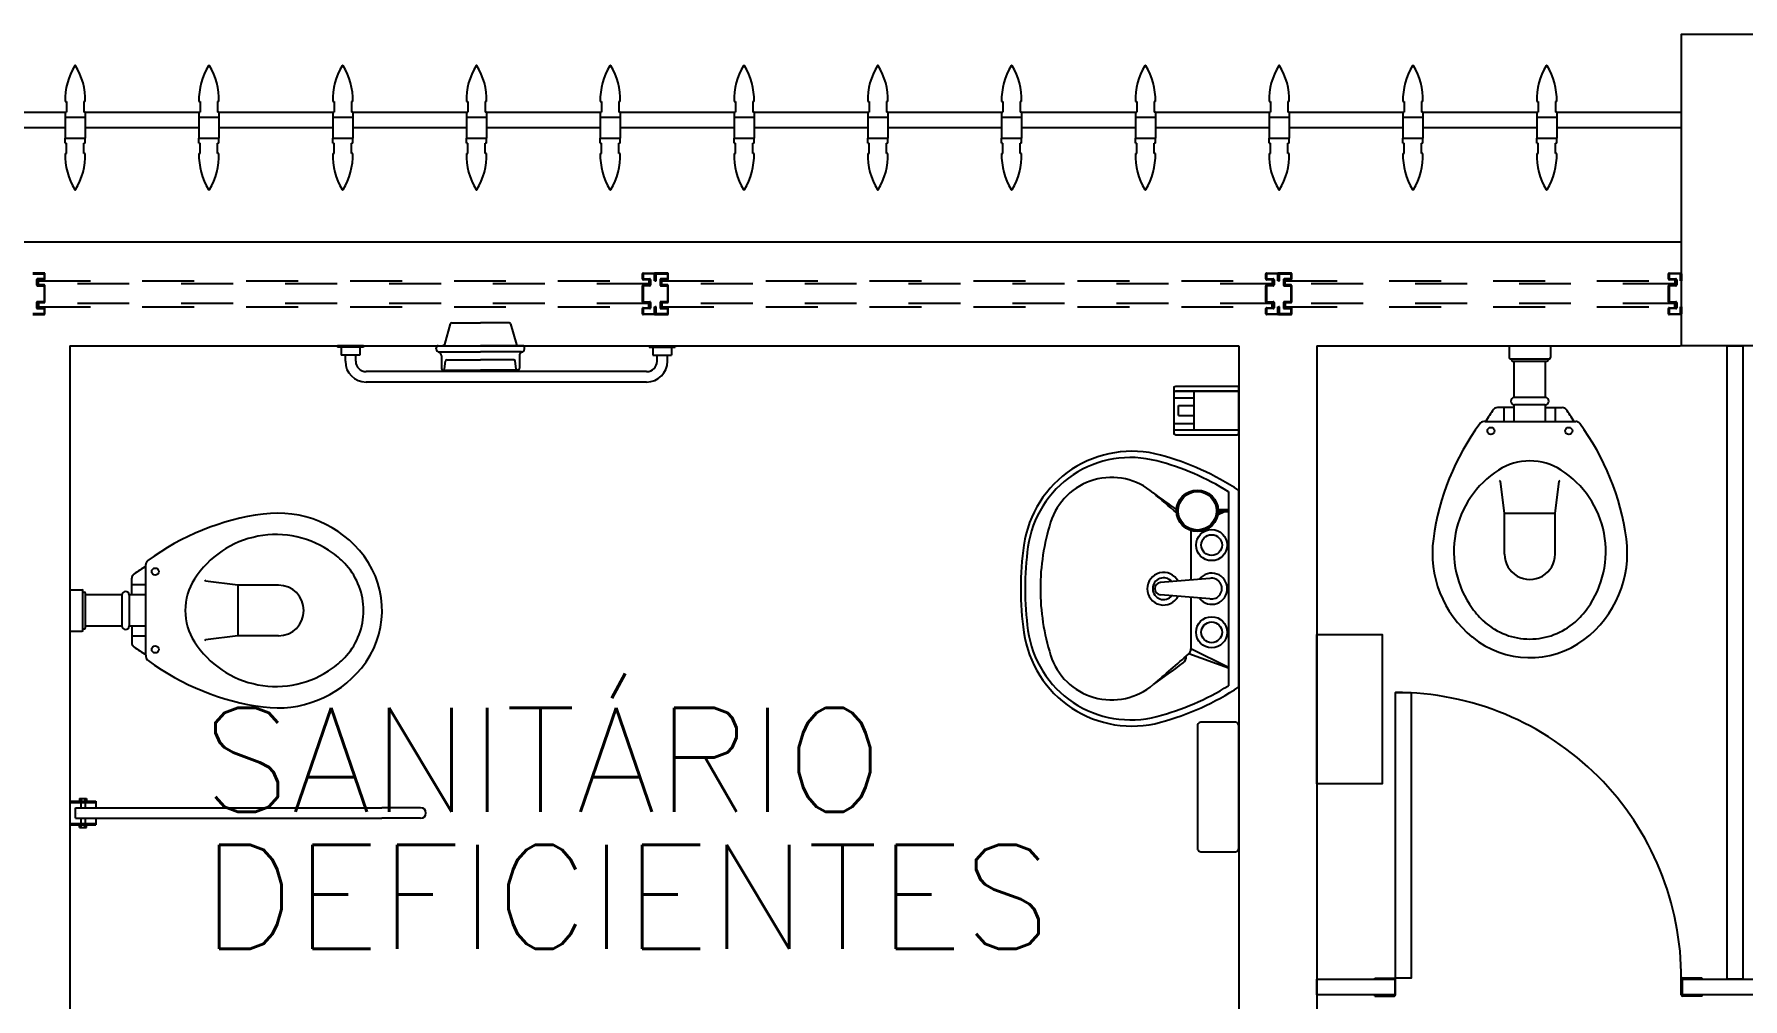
# Model space of a CAD drawing. Header units: millimetres. Extents: x 2128 to 2646, y 1972 to 2207.
# Drawn here: x 2374.643 to 2377.931, y 2024.107 to 2025.965 of the extents above; entities that cross this region are included whole.
import ezdxf

# ---------------------------------------------------------------- set-up
doc = ezdxf.new("R2010")
doc.units = ezdxf.units.MM
doc.linetypes.add('HIDDEN', pattern=[0.375, 0.25, -0.125])
for name, color, linetype in [('AR-ALV', 2, 'Continuous'), ('AR-DIVISÓRIAS', 230, 'Continuous'), ('AR-ESQ', 1, 'Continuous'), ('AR-ESTC', 3, 'Continuous'), ('AR-LOUCAS', 2, 'Continuous'), ('AR-LOUÇAS', 1, 'Continuous'), ('BR-PAINEL', 1, 'Continuous'), ('BR-SUPORTE', 1, 'Continuous'), ('DT-ESQ-VIDRO-PROJ', 32, 'HIDDEN'), ('DT-TXTMOD', 1, 'Continuous'), ('DV- VISTA', 2, 'Continuous'), ('DV-TEXTO', 2, 'Continuous'), ('mov', 1, 'Continuous'), ('pm1', 2, 'Continuous'), ('pm2', 2, 'Continuous'), ('TEXTO', 2, 'Continuous'), ('WC1', 1, 'Continuous'), ('WC2', 1, 'Continuous'), ('WC3', 1, 'Continuous')]:
    doc.layers.add(name, color=color, linetype=linetype)
doc.styles.add('S10', font='simplex.shx', dxfattribs={"height": 0.1})
doc.styles.add('S12', font='simplex.shx', dxfattribs={"width": 1.1, "height": 0.12})
doc.styles.add('UNB-100', font='simplex.shx', dxfattribs={"height": 0.2})

# ---------------------------------------------------------------- blocks, each defined once
blk = doc.blocks.new('LVTR-01P')
at = {"layer": 'WC1'}
for centre, radius, start, end in [((0.2424, -0.2861), 0.5176, 146.4501, 164.8885), ((-0.2424, -0.2861), 0.5176, 15.1115, 33.5499), ((-0.0544, -0.2059), 0.2102, 164.8885, 261.8746), ((0.0544, -0.2059), 0.2102, 278.1254, 15.1115), ((0, 0.175), 0.595, 261.8746, 270), ((0, 0.175), 0.595, 270, 278.1254)]:
    blk.add_arc(centre, radius, start, end, dxfattribs=at)
at = {"layer": 'WC2'}
for p, q in [((0.189, 0), (-0.189, 0)), ((-0.1869, -0.02), (0.1869, -0.02)), ((-0.0199, -0.0561), (-0.0119, -0.1511)), ((0.0195, -0.0561), (0.0115, -0.1511)), ((-0.112, -0.0924), (-0.0168, -0.0924)), ((0.0165, -0.0924), (0.1161, -0.0924))]:
    blk.add_line(p, q, dxfattribs=at)
for centre, radius in [((-0.084, -0.0525), 0.02), ((0.084, -0.0525), 0.02), ((-0.15, -0.08), 0.04)]:
    blk.add_circle(centre, radius, dxfattribs=at)
for centre, radius, start, end in [((-0.0002, -0.0527), 0.02, 350.3752, 189.6248), ((0.1161, -0.105), 0.0126, 41.3277, 90), ((-4.9199, -4.5336), 6.7189, 40.55971, 41.32768), ((4.9199, -4.5336), 6.7189, 138.93408, 139.44029), ((-0.0002, -0.1501), 0.0118, 184.8124, 355.1876), ((-0.0909, -0.2449), 0.1233, 139.4403, 252.413), ((0.0909, -0.2449), 0.1233, 287.587, 40.5597), ((0, 0.042), 0.4242, 252.413, 270), ((0, 0.042), 0.4242, 270, 287.587)]:
    blk.add_arc(centre, radius, start, end, dxfattribs=at)
at = {"layer": 'WC3'}
for p, q in [((-0.152, -0.02), (-0.152, -0.0401)), ((-0.148, -0.02), (-0.148, -0.0401)), ((-0.148, -0.0276), (-0.1415, -0.0409)), ((0.1518, -0.02), (0.1161, -0.0924)), ((0.1528, -0.02), (0.1256, -0.0967)), ((-0.148, -0.0335), (-0.1456, -0.0402))]:
    blk.add_line(p, q, dxfattribs=at)
for centre, radius in [((-0.084, -0.0525), 0.03), ((0.084, -0.0525), 0.03), ((-0.15, -0.08), 0.037)]:
    blk.add_circle(centre, radius, dxfattribs=at)
for centre, radius, start, end in [((0.2424, -0.2861), 0.505, 148.2072, 165.2817), ((0, -0.0525), 0.03, 308.8043, 231.1957), ((-0.2424, -0.2861), 0.505, 14.7183, 31.7928), ((5.2813, -4.0721), 6.7189, 143.96959, 144.44029), ((0, -0.1449), 0.0315, 117.9488, 62.7672), ((0, -0.1449), 0.021, 130.9255, 50.2909), ((0.1319, -0.1152), 0.0137, 36.1653, 98.2711), ((-5.2813, -4.0721), 6.7189, 35.55971, 36.16525), ((-0.0531, -0.2084), 0.1995, 165.2817, 262.1149), ((0.0531, -0.2084), 0.1995, 277.8851, 14.7183), ((0, 0.175), 0.5866, 262.1149, 270), ((0, 0.175), 0.5866, 270, 277.8851)]:
    blk.add_arc(centre, radius, start, end, dxfattribs=at)
blk = doc.blocks.new('BACI-01P')
at = {"layer": 'WC1'}
for p, q in [((0.146, 0.0857), (0.146, 0.0887)), ((0.1191, 0.03), (0.1191, 0.0624)), ((0.1191, 0.03), (0.1139, 0.03)), ((0.1139, 0.0298), (0.1139, -0.0298)), ((0.1191, -0.03), (0.1139, -0.03)), ((0.1191, -0.03), (0.1191, -0.0624)), ((0.146, -0.0857), (0.146, -0.0887))]:
    blk.add_line(p, q, dxfattribs=at)
for centre, radius, start, end in [((0.4364, -0.2936), 0.4837, 97.6805, 126.3454), ((0.3996, -0.0205), 0.2081, 36.8881, 97.6805), ((0.4268, 0), 0.174, 320.4767, 36.8881), ((0.1282, 0.0624), 0.00909, 126.1604, 180), ((0.4044, -0.3155), 0.4771, 122.7818, 126.1604), ((0.1551, 0.0887), 0.00909, 126.3358, 180), ((0.1282, -0.0624), 0.00909, 180, 233.8396), ((0.4044, 0.3155), 0.4771, 233.8396, 237.2182), ((0.1551, -0.0887), 0.00909, 180, 238.9825), ((0.4364, 0.2936), 0.4837, 233.7577, 262.3195), ((0.3996, 0.0205), 0.2081, 262.3195, 320.8979)]:
    blk.add_arc(centre, radius, start, end, dxfattribs=at)
at = {"layer": 'WC2'}
for p, q in [((0.146, -0.0857), (0.146, 0.0857)), ((0, 0.04), (0.023, 0.04)), ((0.025, 0.035), (0.025, 0.038)), ((0.025, -0.035), (0.025, 0.035)), ((0.025, 0.035), (0.028, 0.035)), ((0.03, -0.033), (0.03, 0.033)), ((0.1, 0.03), (0.03, 0.03)), ((0.1, 0.0298), (0.1, -0.0298)), ((0.1, -0.03), (0.03, -0.03)), ((0, -0.04), (0.023, -0.04)), ((0.025, -0.038), (0.025, -0.035)), ((0.025, -0.035), (0.028, -0.035))]:
    blk.add_line(p, q, dxfattribs=at)
for centre, radius, start, end in [((0.3966, -0.0404), 0.1866, 54.2515, 147.3201), ((0.4126, -0.0182), 0.1592, 41.3299, 54.2515), ((0.4333, 0), 0.1317, 0, 41.3299), ((0.023, 0.038), 0.002, 0, 90), ((0.028, 0.033), 0.002, 0, 90), ((0.107, 0.0298), 0.00697, 0, 180), ((0.3335, 0), 0.1117, 147.3201, 180), ((0.3335, 0), 0.1117, 180, 212.6799), ((0.4333, 0), 0.1317, 318.6701, 0), ((0.107, -0.0298), 0.00697, 180, 0), ((0.023, -0.038), 0.002, 270, 0), ((0.028, -0.033), 0.002, 270, 0), ((0.3966, 0.0404), 0.1866, 212.6799, 305.7485), ((0.4126, 0.0182), 0.1592, 305.7485, 318.6701)]:
    blk.add_arc(centre, radius, start, end, dxfattribs=at)
at = {"layer": 'WC3'}
for p, q in [((0.146, 0.0497), (0.1191, 0.0497)), ((0.261, 0.0562), (0.2593, 0.0585)), ((0.3229, 0.0486), (0.261, 0.0562)), ((0.3229, 0.0486), (0.3229, -0.0486)), ((0.4015, 0.0486), (0.3229, 0.0486)), ((0.146, 0.03), (0.1191, 0.03)), ((0.146, -0.03), (0.1191, -0.03)), ((0.146, -0.0497), (0.1191, -0.0497)), ((0.261, -0.0562), (0.2593, -0.0585)), ((0.3229, -0.0486), (0.261, -0.0562)), ((0.4015, -0.0486), (0.3229, -0.0486))]:
    blk.add_line(p, q, dxfattribs=at)
for centre in [(0.1641, 0.075), (0.1641, -0.075)]:
    blk.add_circle(centre, 0.00682, dxfattribs=at)
blk.add_arc((0.4015, 0), 0.0486, 270, 90, dxfattribs=at)
blk = doc.blocks.new('pb55-gr-01p')
at = {"layer": 'mov'}
blk.add_arc((0.0015, 0.0172), 0.55, 359.7335, 90, dxfattribs=at)
at = {"layer": 'pm1'}
blk.add_lwpolyline([(0.0315, 0.5673), (0.0315, 0.0172), (0.0015, 0.0172), (0.0015, 0.5673)], close=True, dxfattribs=at)
at = {"layer": 'pm2'}
for p, q in [((-0.0385, 0.0172), (-0.0008, 0.0172)), ((-0.0385, 0.0158), (-0.0385, 0.0172)), ((-0.0008, 0.0158), (-0.0385, 0.0158)), ((0, 0.015), (0, -0.015)), ((0.0015, -0.0152), (0.0015, 0.015)), ((0.5515, -0.0152), (0.5515, 0.015)), ((0.553, 0.015), (0.553, -0.015)), ((0.5915, 0.0172), (0.5537, 0.0172)), ((0.5537, 0.0158), (0.5915, 0.0158)), ((0.5915, 0.0158), (0.5915, 0.0172)), ((-0.001, -0.016), (-0.0385, -0.016)), ((-0.0385, -0.0175), (-0.0385, -0.016)), ((-0.0385, -0.0175), (-0.0008, -0.0175)), ((0.5915, -0.0175), (0.5537, -0.0175)), ((0.554, -0.016), (0.5915, -0.016)), ((0.5915, -0.0175), (0.5915, -0.016))]:
    blk.add_line(p, q, dxfattribs=at)
for centre, radius, start, end in [((-0.0008, 0.015), 0.00225, 0, 90), ((-0.0008, 0.015), 0.00075, 0, 90), ((0.5537, 0.015), 0.00225, 90, 180), ((0.5537, 0.015), 0.00075, 90, 180), ((-0.001, -0.015), 0.001, 270, 0), ((-0.0008, -0.0152), 0.00225, 270, 0), ((0.5537, -0.0152), 0.00225, 180, 270), ((0.554, -0.015), 0.001, 180, 270)]:
    blk.add_arc(centre, radius, start, end, dxfattribs=at)
blk = doc.blocks.new('DV3')
at = {"layer": 'DV- VISTA'}
blk.add_lwpolyline([(0.03, 0), (0.03, -0.15), (0, -0.15), (0, 0)], close=True, dxfattribs=at)
at = {"layer": 'DV-TEXTO', "style": 'S12'}
for tag, p, flags in [('ACABAMENTO', (0.3798, -0.2006), 3), ('CANTONEIRA', (0.5798, -0.2006), 3), ('DIVISÓRIA', (-0.0202, -0.2006), 2), ('TAMANHO', (0.1798, -0.2006), 3)]:
    blk.add_attdef(tag, p, '', height=0.12, rotation=90, dxfattribs=dict(at, flags=flags))
blk = doc.blocks.new('DV9')
at = {"layer": 'DV- VISTA'}
blk.add_lwpolyline([(0.27, -0.03), (0, -0.03), (0, 0), (0.27, 0)], close=True, dxfattribs=at)
at = {"layer": 'DV-TEXTO', "style": 'S12'}
for tag, p, flags in [('DIVISÓRIA', (0.0161, 0.0342), 2), ('TAMANHO', (0.0161, -0.1658), 3), ('ACABAMENTO', (0.0161, -0.3658), 3), ('CANTONEIRA', (0.0161, -0.5658), 3)]:
    blk.add_attdef(tag, p, '', height=0.12, dxfattribs=dict(at, flags=flags))
blk = doc.blocks.new('EF59-P')
at = {"layer": 'DT-ESQ-VIDRO-PROJ', "ltscale": 0.1}
for points in [[(0.025, -0.1285), (0.025, -0.1385, -0.414214), (0.0235, -0.14), (0.0015, -0.14, -0.414214), (0, -0.1385), (0, -0.125), (0.0015, -0.125), (0.0015, -0.138, 0.414214), (0.002, -0.1385), (0.023, -0.1385, 0.414214), (0.0235, -0.138), (0.0235, -0.1285), (0.0105, -0.1285, -0.414214), (0.009, -0.127), (0.009, -0.117, -0.414214), (0.0105, -0.1155), (0.0235, -0.1155), (0.0235, -0.0845), (0.0105, -0.0845, -0.414214), (0.009, -0.083), (0.009, -0.073, -0.414214), (0.0105, -0.0715), (0.0235, -0.0715), (0.0235, -0.062, 0.414214), (0.023, -0.0615), (0.002, -0.0615, 0.414214), (0.0015, -0.062), (0.0015, -0.075), (0, -0.075), (0, -0.0615, -0.414214), (0.0015, -0.06), (0.0235, -0.06, -0.414214), (0.025, -0.0615), (0.025, -0.0715, -0.414214), (0.0235, -0.073), (0.0105, -0.073), (0.0105, -0.083), (0.0235, -0.083), (0.0235, -0.083, -0.414214), (0.025, -0.0845), (0.025, -0.1155, -0.414214), (0.0235, -0.117), (0.0235, -0.117), (0.0105, -0.117), (0.0105, -0.127), (0.0235, -0.127, -0.414214)], [(0.75, -0.1285), (0.75, -0.1385, 0.414214), (0.7515, -0.14), (0.7735, -0.14, 0.414214), (0.775, -0.1385), (0.775, -0.125), (0.7735, -0.125), (0.7735, -0.138, -0.414214), (0.773, -0.1385), (0.752, -0.1385, -0.414214), (0.7515, -0.138), (0.7515, -0.1285), (0.7645, -0.1285, 0.414214), (0.766, -0.127), (0.766, -0.117, 0.414214), (0.7645, -0.1155), (0.7515, -0.1155), (0.7515, -0.0845), (0.7645, -0.0845, 0.414214), (0.766, -0.083), (0.766, -0.073, 0.414214), (0.7645, -0.0715), (0.7515, -0.0715), (0.7515, -0.062, -0.414214), (0.752, -0.0615), (0.773, -0.0615, -0.414214), (0.7735, -0.062), (0.7735, -0.075), (0.775, -0.075), (0.775, -0.0615, 0.414214), (0.7735, -0.06), (0.7515, -0.06, 0.414214), (0.75, -0.0615), (0.75, -0.0715, 0.414214), (0.7515, -0.073), (0.7645, -0.073), (0.7645, -0.083), (0.7515, -0.083), (0.7515, -0.083, 0.414214), (0.75, -0.0845), (0.75, -0.1155, 0.414214), (0.7515, -0.117), (0.7515, -0.117), (0.7645, -0.117), (0.7645, -0.127), (0.7515, -0.127, 0.414214)], [(0.8, -0.1285), (0.8, -0.1385, -0.414214), (0.7985, -0.14), (0.7765, -0.14, -0.414214), (0.775, -0.1385), (0.775, -0.125), (0.7765, -0.125), (0.7765, -0.138, 0.414214), (0.777, -0.1385), (0.798, -0.1385, 0.414214), (0.7985, -0.138), (0.7985, -0.1285), (0.7855, -0.1285, -0.414214), (0.784, -0.127), (0.784, -0.117, -0.414214), (0.7855, -0.1155), (0.7985, -0.1155), (0.7985, -0.0845), (0.7855, -0.0845, -0.414214), (0.784, -0.083), (0.784, -0.073, -0.414214), (0.7855, -0.0715), (0.7985, -0.0715), (0.7985, -0.062, 0.414214), (0.798, -0.0615), (0.777, -0.0615, 0.414214), (0.7765, -0.062), (0.7765, -0.075), (0.775, -0.075), (0.775, -0.0615, -0.414214), (0.7765, -0.06), (0.7985, -0.06, -0.414214), (0.8, -0.0615), (0.8, -0.0715, -0.414214), (0.7985, -0.073), (0.7855, -0.073), (0.7855, -0.083), (0.7985, -0.083), (0.7985, -0.083, -0.414214), (0.8, -0.0845), (0.8, -0.1155, -0.414214), (0.7985, -0.117), (0.7985, -0.117), (0.7855, -0.117), (0.7855, -0.127), (0.7985, -0.127, -0.414214)], [(1.95, -0.1285), (1.95, -0.1385, 0.414214), (1.9515, -0.14), (1.9735, -0.14, 0.414214), (1.975, -0.1385), (1.975, -0.125), (1.9735, -0.125), (1.9735, -0.138, -0.414214), (1.973, -0.1385), (1.952, -0.1385, -0.414214), (1.9515, -0.138), (1.9515, -0.1285), (1.9645, -0.1285, 0.414214), (1.966, -0.127), (1.966, -0.117, 0.414214), (1.9645, -0.1155), (1.9515, -0.1155), (1.9515, -0.0845), (1.9645, -0.0845, 0.414214), (1.966, -0.083), (1.966, -0.073, 0.414214), (1.9645, -0.0715), (1.9515, -0.0715), (1.9515, -0.062, -0.414214), (1.952, -0.0615), (1.973, -0.0615, -0.414214), (1.9735, -0.062), (1.9735, -0.075), (1.975, -0.075), (1.975, -0.0615, 0.414214), (1.9735, -0.06), (1.9515, -0.06, 0.414214), (1.95, -0.0615), (1.95, -0.0715, 0.414214), (1.9515, -0.073), (1.9645, -0.073), (1.9645, -0.083), (1.9515, -0.083), (1.9515, -0.083, 0.414214), (1.95, -0.0845), (1.95, -0.1155, 0.414214), (1.9515, -0.117), (1.9515, -0.117), (1.9645, -0.117), (1.9645, -0.127), (1.9515, -0.127, 0.414214)], [(2, -0.1285), (2, -0.1385, -0.414214), (1.9985, -0.14), (1.9765, -0.14, -0.414214), (1.975, -0.1385), (1.975, -0.125), (1.9765, -0.125), (1.9765, -0.138, 0.414214), (1.977, -0.1385), (1.998, -0.1385, 0.414214), (1.9985, -0.138), (1.9985, -0.1285), (1.9855, -0.1285, -0.414214), (1.984, -0.127), (1.984, -0.117, -0.414214), (1.9855, -0.1155), (1.9985, -0.1155), (1.9985, -0.0845), (1.9855, -0.0845, -0.414214), (1.984, -0.083), (1.984, -0.073, -0.414214), (1.9855, -0.0715), (1.9985, -0.0715), (1.9985, -0.062, 0.414214), (1.998, -0.0615), (1.977, -0.0615, 0.414214), (1.9765, -0.062), (1.9765, -0.075), (1.975, -0.075), (1.975, -0.0615, -0.414214), (1.9765, -0.06), (1.9985, -0.06, -0.414214), (2, -0.0615), (2, -0.0715, -0.414214), (1.9985, -0.073), (1.9855, -0.073), (1.9855, -0.083), (1.9985, -0.083), (1.9985, -0.083, -0.414214), (2, -0.0845), (2, -0.1155, -0.414214), (1.9985, -0.117), (1.9985, -0.117), (1.9855, -0.117), (1.9855, -0.127), (1.9985, -0.127, -0.414214)]]:
    blk.add_lwpolyline(points, format="xyb", close=True, dxfattribs=at)
for points in [[(3.173, -0.1385), (3.152, -0.1385, -0.414214), (3.1515, -0.138), (3.1515, -0.1285), (3.1645, -0.1285, 0.414214), (3.166, -0.127), (3.166, -0.117, 0.414214), (3.1645, -0.1155), (3.1515, -0.1155), (3.1515, -0.0845), (3.1645, -0.0845, 0.414214), (3.166, -0.083), (3.166, -0.073, 0.414214), (3.1645, -0.0715), (3.1515, -0.0715), (3.1515, -0.062, -0.414214), (3.152, -0.0615), (3.173, -0.0615, -0.414214)], [(3.1735, -0.06), (3.1515, -0.06, 0.414214), (3.15, -0.0615), (3.15, -0.0715, 0.414214), (3.1515, -0.073), (3.1645, -0.073), (3.1645, -0.083), (3.1515, -0.083), (3.1515, -0.083, 0.414214), (3.15, -0.0845), (3.15, -0.1155, 0.414214), (3.1515, -0.117), (3.1515, -0.117), (3.1645, -0.117), (3.1645, -0.127), (3.1515, -0.127, 0.414214), (3.15, -0.1285), (3.15, -0.1385, 0.414214), (3.1515, -0.14), (3.1735, -0.14, 0.414214)]]:
    blk.add_lwpolyline(points, format="xyb", dxfattribs=at)
for points in [[(0.7625, -0.081), (0.7625, -0.075), (0.0125, -0.075), (0.0125, -0.081)], [(1.9625, -0.081), (1.9625, -0.075), (0.7875, -0.075), (0.7875, -0.081)], [(3.1625, -0.081), (3.1625, -0.075), (1.9875, -0.075), (1.9875, -0.081)], [(0.7625, -0.119), (0.7625, -0.125), (0.0125, -0.125), (0.0125, -0.119)], [(1.9625, -0.119), (1.9625, -0.125), (0.7875, -0.125), (0.7875, -0.119)], [(3.1625, -0.119), (3.1625, -0.125), (1.9875, -0.125), (1.9875, -0.119)]]:
    blk.add_lwpolyline(points, close=True, dxfattribs=at)
at = {"layer": 'DT-TXTMOD', "ltscale": 0.1, "style": 'S10', "flags": 3}
for tag, p in [('M01', (0.025, -0.28)), ('M02', (0.3253, -0.28)), ('M03', (0.627, -0.28)), ('M04', (0.9288, -0.28)), ('M05', (1.2306, -0.28)), ('M06', (1.5323, -0.28)), ('M07', (1.8341, -0.28)), ('M08', (2.1359, -0.28)), ('M09', (2.4376, -0.28)), ('M10', (2.7394, -0.28)), ('M11', (3.0412, -0.28)), ('M12', (3.3429, -0.28)), ('M13', (3.6447, -0.28)), ('M14', (3.9464, -0.28)), ('M15', (4.2482, -0.28)), ('M16', (4.55, -0.28)), ('M17', (4.8517, -0.28))]:
    blk.add_attdef(tag, p, '', height=0.1, dxfattribs=at)
blk = doc.blocks.new('TLHR-01p')
at = {"layer": 'WC1'}
blk.add_lwpolyline([(-0.117, 0.08), (0.117, 0.08, -0.414214), (0.125, 0.072), (0.125, 0.008, -0.414214), (0.117, 0), (-0.117, 0, -0.414214), (-0.125, 0.008), (-0.125, 0.072, -0.414214)], format="xyb", close=True, dxfattribs=at)
blk = doc.blocks.new('DV4')
at = {"layer": 'DV- VISTA'}
blk.add_lwpolyline([(0.03, 0), (0.03, -1.22), (0, -1.22), (0, 0)], close=True, dxfattribs=at)
at = {"layer": 'DV-TEXTO', "style": 'S12'}
for tag, p, flags in [('ACABAMENTO', (0.3815, -0.3084), 3), ('CANTONEIRA', (0.5815, -0.3084), 3), ('DIVISÓRIA', (-0.0185, -0.3084), 2), ('TAMANHO', (0.1815, -0.3084), 3)]:
    blk.add_attdef(tag, p, '', height=0.12, rotation=90, dxfattribs=dict(at, flags=flags))
blk = doc.blocks.new('PPLR-01p')
at = {"layer": 'WC1'}
blk.add_lwpolyline([(-0.1435, 0.126), (0.1435, 0.126), (0.1435, 0), (-0.1435, 0), (-0.1435, 0.126)], dxfattribs=at)
blk = doc.blocks.new('SBSPRAY-P')
at = {"layer": 'WC1'}
for p, q in [((-0.0444, 0), (0.0444, 0)), ((-0.0469, -0.122), (-0.0469, -0.0025)), ((-0.0376, -0.0025), (-0.0376, -0.122)), ((0.0376, -0.122), (0.0376, -0.0025)), ((0.0376, -0.0025), (0.0376, -0.122)), ((0.0469, -0.122), (0.0469, -0.0025)), ((-0.0376, -0.0861), (0.0376, -0.0861)), ((-0.0444, -0.1245), (0.0444, -0.1245))]:
    blk.add_line(p, q, dxfattribs=at)
for centre, start, end in [((-0.0444, -0.0025), 90, 180), ((0.0444, -0.0025), 0, 90), ((-0.0351, -0.0025), 90, 180), ((0.0351, -0.0025), 0, 90), ((-0.0444, -0.122), 180, 270), ((-0.0351, -0.122), 180, 270), ((0.0351, -0.122), 270, 360), ((0.0444, -0.122), 270, 0)]:
    blk.add_arc(centre, 0.0025, start, end, dxfattribs=at)
at = {"layer": 'WC2'}
for p, q in [((-0.0247, -0.1245), (-0.0247, -0.0861)), ((-0.0096, -0.1161), (-0.0096, -0.0861)), ((0.0096, -0.1161), (0.0096, -0.0861)), ((0.0247, -0.1245), (0.0247, -0.0861)), ((-0.0096, -0.1161), (0.0096, -0.1161))]:
    blk.add_line(p, q, dxfattribs=at)
blk = doc.blocks.new('barra-fixa-p')
at = {"layer": 'AR-LOUCAS'}
for p, q in [((-1.11, 0.07), (-0.57, 0.07)), ((-1.11, 0.05), (-0.57, 0.05)), ((-1.115, 0.003), (-1.165, 0.003)), ((-1.165, 0), (-1.165, 0.003)), ((-1.115, 0), (-1.165, 0)), ((-1.158, 0.003), (-1.158, 0.018)), ((-1.122, 0.018), (-1.158, 0.018)), ((-1.15, 0.03), (-1.15, 0.018)), ((-1.13, 0.03), (-1.13, 0.018)), ((-1.122, 0.003), (-1.122, 0.018)), ((-1.115, 0), (-1.115, 0.003)), ((-0.565, 0), (-0.565, 0.003)), ((-0.565, 0.003), (-0.515, 0.003)), ((-0.565, 0), (-0.515, 0)), ((-0.558, 0.018), (-0.522, 0.018)), ((-0.558, 0.003), (-0.558, 0.018)), ((-0.55, 0.03), (-0.55, 0.018)), ((-0.53, 0.03), (-0.53, 0.018)), ((-0.522, 0.003), (-0.522, 0.018)), ((-0.515, 0), (-0.515, 0.003))]:
    blk.add_line(p, q, dxfattribs=at)
for centre, radius, start, end in [((-1.11, 0.03), 0.04, 90, 180), ((-0.57, 0.03), 0.04, 0, 90), ((-1.11, 0.03), 0.02, 90, 180), ((-0.57, 0.03), 0.02, 0, 90)]:
    blk.add_arc(centre, radius, start, end, dxfattribs=at)
blk = doc.blocks.new('barra-articulada-p')
at = {"layer": 'AR-LOUCAS'}
for p, q in [((-0.685, 0), (-0.685, 0)), ((-0.675, 0.01), (-0.6, 0.01)), ((-0.0105, 0.01), (-0.6, 0.01)), ((-0.05, 0.02), (-0.05, 0.023)), ((0, 0.023), (-0.05, 0.023)), ((-0.05, 0.01), (-0.05, 0.02)), ((0, 0.02), (-0.05, 0.02)), ((-0.0319, 0.028), (-0.0319, 0.023)), ((-0.0181, 0.028), (-0.0319, 0.028)), ((-0.029, 0.01), (-0.029, 0.02)), ((-0.0285, 0.028), (-0.0285, 0.023)), ((-0.0215, 0.028), (-0.0215, 0.023)), ((-0.021, 0.01), (-0.021, 0.02)), ((-0.0181, 0.028), (-0.0181, 0.023)), ((-0.015, 0), (-0.015, 0)), ((-0.0105, 0.01), (-0.0105, -0.01)), ((0, 0.02), (0, 0.023)), ((0, -0.02), (0, 0.02)), ((-0.675, -0.01), (-0.6, -0.01)), ((-0.0105, -0.01), (-0.6, -0.01)), ((-0.05, -0.02), (-0.05, -0.01)), ((-0.05, -0.023), (-0.05, -0.02)), ((0, -0.02), (-0.05, -0.02)), ((0, -0.023), (-0.05, -0.023)), ((-0.0319, -0.028), (-0.0319, -0.023)), ((-0.0181, -0.028), (-0.0319, -0.028)), ((-0.029, -0.02), (-0.029, -0.01)), ((-0.0285, -0.028), (-0.0285, -0.023)), ((-0.0215, -0.028), (-0.0215, -0.023)), ((-0.021, -0.02), (-0.021, -0.01)), ((-0.0181, -0.028), (-0.0181, -0.023)), ((0, -0.023), (0, -0.02))]:
    blk.add_line(p, q, dxfattribs=at)
for start, end in [(90, 180), (180, 270)]:
    blk.add_arc((-0.675, 0), 0.01, start, end, dxfattribs=at)
blk = doc.blocks.new('PPLR-03P')
at = {"layer": 'WC1', "linetype": 'Continuous', "ltscale": 2.5}
for p, q in [((-0.047, 0.0721), (-0.047, 0)), ((-0.0194, 0.0751), (-0.044, 0.0751)), ((-0.012, 0.0791), (-0.012, 0)), ((-0.006, 0.0851), (-0.004, 0.0851)), ((0, 0.0811), (0, 0.0723)), ((0.0003, 0.071), (0, 0.0723)), ((0, 0.0723), (0, 0)), ((0.0011, 0.07), (0.0003, 0.071)), ((0.0022, 0.0694), (0.0011, 0.07)), ((0.0418, 0.0581), (0.0022, 0.0694)), ((0.044, 0.0552), (0.044, 0)), ((-0.047, -0.0721), (-0.047, 0)), ((-0.012, -0.0791), (-0.012, 0)), ((0, -0.0723), (0, 0)), ((0.044, -0.0552), (0.044, 0)), ((0.0418, -0.0581), (0.0022, -0.0694)), ((-0.0194, -0.0751), (-0.044, -0.0751)), ((-0.006, -0.0851), (-0.004, -0.0851)), ((0.0003, -0.071), (0, -0.0723)), ((0, -0.0811), (0, -0.0723)), ((0.0011, -0.07), (0.0003, -0.071)), ((0.0022, -0.0694), (0.0011, -0.07))]:
    blk.add_line(p, q, dxfattribs=at)
for centre, radius, start, end in [((-0.044, 0.0721), 0.003, 90, 179.9282), ((-0.0194, 0.0831), 0.008, 270, 343.4003), ((-0.006, 0.079), 0.006, 90, 179.9282), ((-0.004, 0.0811), 0.004, 359.9339, 91.7238), ((0.041, 0.0552), 0.003, 359.8937, 73.9881), ((0.041, -0.0552), 0.003, 286.0119, 0.1063), ((-0.044, -0.0721), 0.003, 180.0718, 270), ((-0.0194, -0.0831), 0.008, 16.5997, 90), ((-0.006, -0.079), 0.006, 180.0718, 270), ((-0.004, -0.0811), 0.004, 268.2762, 0.0661)]:
    blk.add_arc(centre, radius, start, end, dxfattribs=at)
at = {"layer": 'WC2', "linetype": 'Continuous', "ltscale": 2.5}
for p, q in [((-0.0444, 0.0691), (-0.0296, 0.067)), ((-0.027, 0.0641), (-0.027, 0)), ((-0.027, -0.0641), (-0.027, 0)), ((-0.0444, -0.0691), (-0.0296, -0.067))]:
    blk.add_line(p, q, dxfattribs=at)
for centre, radius, start, end in [((-0.044, 0.0721), 0.00301, 180.1096, 262.1817), ((-0.03, 0.0641), 0.003, 359.8858, 81.9545), ((-0.03, -0.0641), 0.003, 278.0455, 0.1142), ((-0.044, -0.0721), 0.00301, 97.8991, 179.8919)]:
    blk.add_arc(centre, radius, start, end, dxfattribs=at)

msp = doc.modelspace()

# ---------------------------------------------------------------- linework, layer by layer
at = {"layer": 'AR-ALV'}
for p, q in [((2372.6615, 2025.5651), (2377.8115, 2025.5651)), ((2374.7115, 2025.3651), (2374.7115, 2023.7151)), ((2374.7115, 2025.3651), (2376.9615, 2025.3651)), ((2376.9615, 2025.3651), (2376.9615, 2023.7151)), ((2377.1115, 2025.3651), (2377.1115, 2022.8651)), ((2377.1115, 2025.3651), (2377.8115, 2025.3651))]:
    msp.add_line(p, q, dxfattribs=at)
at = {"layer": 'AR-ESTC'}
msp.add_lwpolyline([(2378.0132, 2025.3651), (2377.8132, 2025.3651), (2377.8132, 2025.9651), (2378.0132, 2025.9651)], close=True, dxfattribs=at)
at = {"layer": 'BR-PAINEL'}
for p, q in [((2374.7023, 2025.8351), (2374.7048, 2025.8351)), ((2374.7048, 2025.8351), (2374.7048, 2025.8151)), ((2374.7382, 2025.8351), (2374.7382, 2025.8151)), ((2374.7407, 2025.8351), (2374.7382, 2025.8351)), ((2374.9598, 2025.8351), (2374.9623, 2025.8351)), ((2374.9623, 2025.8351), (2374.9623, 2025.8151)), ((2374.9957, 2025.8351), (2374.9957, 2025.8151)), ((2374.9982, 2025.8351), (2374.9957, 2025.8351)), ((2375.2173, 2025.8351), (2375.2198, 2025.8351)), ((2375.2198, 2025.8351), (2375.2198, 2025.8151)), ((2375.2532, 2025.8351), (2375.2532, 2025.8151)), ((2375.2557, 2025.8351), (2375.2532, 2025.8351)), ((2375.4748, 2025.8351), (2375.4773, 2025.8351)), ((2375.4773, 2025.8351), (2375.4773, 2025.8151)), ((2375.5107, 2025.8351), (2375.5107, 2025.8151)), ((2375.5132, 2025.8351), (2375.5107, 2025.8351)), ((2375.7323, 2025.8351), (2375.7348, 2025.8351)), ((2375.7348, 2025.8351), (2375.7348, 2025.8151)), ((2375.7682, 2025.8351), (2375.7682, 2025.8151)), ((2375.7707, 2025.8351), (2375.7682, 2025.8351)), ((2375.9898, 2025.8351), (2375.9923, 2025.8351)), ((2375.9923, 2025.8351), (2375.9923, 2025.8151)), ((2376.0257, 2025.8351), (2376.0257, 2025.8151)), ((2376.0282, 2025.8351), (2376.0257, 2025.8351)), ((2376.2473, 2025.8351), (2376.2498, 2025.8351)), ((2376.2498, 2025.8351), (2376.2498, 2025.8151)), ((2376.2832, 2025.8351), (2376.2832, 2025.8151)), ((2376.2857, 2025.8351), (2376.2832, 2025.8351)), ((2376.5048, 2025.8351), (2376.5073, 2025.8351)), ((2376.5073, 2025.8351), (2376.5073, 2025.8151)), ((2376.5407, 2025.8351), (2376.5407, 2025.8151)), ((2376.5432, 2025.8351), (2376.5407, 2025.8351)), ((2376.7623, 2025.8351), (2376.7648, 2025.8351)), ((2376.7648, 2025.8351), (2376.7648, 2025.8151)), ((2376.7982, 2025.8351), (2376.7982, 2025.8151)), ((2376.8007, 2025.8351), (2376.7982, 2025.8351)), ((2377.0198, 2025.8351), (2377.0223, 2025.8351)), ((2377.0223, 2025.8351), (2377.0223, 2025.8151)), ((2377.0557, 2025.8351), (2377.0557, 2025.8151)), ((2377.0582, 2025.8351), (2377.0557, 2025.8351)), ((2377.2773, 2025.8351), (2377.2798, 2025.8351)), ((2377.2798, 2025.8351), (2377.2798, 2025.8151)), ((2377.3157, 2025.8351), (2377.3132, 2025.8351)), ((2377.3132, 2025.8351), (2377.3132, 2025.8151)), ((2377.5348, 2025.8351), (2377.5373, 2025.8351)), ((2377.5373, 2025.8351), (2377.5373, 2025.8151)), ((2377.5707, 2025.8351), (2377.5707, 2025.8151)), ((2377.5732, 2025.8351), (2377.5707, 2025.8351)), ((2374.7023, 2025.8151), (2374.7023, 2025.8051)), ((2374.7023, 2025.8151), (2374.7048, 2025.8151)), ((2374.7023, 2025.8051), (2374.7407, 2025.8051)), ((2374.7023, 2025.8051), (2374.7023, 2025.7651)), ((2374.7407, 2025.8151), (2374.7382, 2025.8151)), ((2374.7407, 2025.8151), (2374.7407, 2025.8051)), ((2374.7407, 2025.8051), (2374.7407, 2025.7651)), ((2374.9598, 2025.8151), (2374.9598, 2025.8051)), ((2374.9598, 2025.8151), (2374.9623, 2025.8151)), ((2374.9598, 2025.8051), (2374.9982, 2025.8051)), ((2374.9598, 2025.8051), (2374.9598, 2025.7651)), ((2374.9982, 2025.8151), (2374.9957, 2025.8151)), ((2374.9982, 2025.8151), (2374.9982, 2025.8051)), ((2374.9982, 2025.8051), (2374.9982, 2025.7651)), ((2375.2173, 2025.8151), (2375.2173, 2025.8051)), ((2375.2173, 2025.8151), (2375.2198, 2025.8151)), ((2375.2173, 2025.8051), (2375.2557, 2025.8051)), ((2375.2173, 2025.8051), (2375.2173, 2025.7651)), ((2375.2557, 2025.8151), (2375.2532, 2025.8151)), ((2375.2557, 2025.8151), (2375.2557, 2025.8051)), ((2375.2557, 2025.8051), (2375.2557, 2025.7651)), ((2375.4748, 2025.8151), (2375.4748, 2025.8051)), ((2375.4748, 2025.8151), (2375.4773, 2025.8151)), ((2375.4748, 2025.8051), (2375.5132, 2025.8051)), ((2375.4748, 2025.8051), (2375.4748, 2025.7651)), ((2375.5132, 2025.8151), (2375.5107, 2025.8151)), ((2375.5132, 2025.8151), (2375.5132, 2025.8051)), ((2375.5132, 2025.8051), (2375.5132, 2025.7651)), ((2375.7323, 2025.8151), (2375.7323, 2025.8051)), ((2375.7323, 2025.8151), (2375.7348, 2025.8151)), ((2375.7323, 2025.8051), (2375.7707, 2025.8051)), ((2375.7323, 2025.8051), (2375.7323, 2025.7651)), ((2375.7707, 2025.8151), (2375.7682, 2025.8151)), ((2375.7707, 2025.8151), (2375.7707, 2025.8051)), ((2375.7707, 2025.8051), (2375.7707, 2025.7651)), ((2375.9898, 2025.8151), (2375.9898, 2025.8051)), ((2375.9898, 2025.8151), (2375.9923, 2025.8151)), ((2375.9898, 2025.8051), (2376.0282, 2025.8051)), ((2375.9898, 2025.8051), (2375.9898, 2025.7651)), ((2376.0282, 2025.8151), (2376.0257, 2025.8151)), ((2376.0282, 2025.8151), (2376.0282, 2025.8051)), ((2376.0282, 2025.8051), (2376.0282, 2025.7651)), ((2376.2473, 2025.8151), (2376.2473, 2025.8051)), ((2376.2473, 2025.8151), (2376.2498, 2025.8151)), ((2376.2473, 2025.8051), (2376.2857, 2025.8051)), ((2376.2473, 2025.8051), (2376.2473, 2025.7651)), ((2376.2857, 2025.8151), (2376.2832, 2025.8151)), ((2376.2857, 2025.8151), (2376.2857, 2025.8051)), ((2376.2857, 2025.8051), (2376.2857, 2025.7651)), ((2376.5048, 2025.8151), (2376.5048, 2025.8051)), ((2376.5048, 2025.8151), (2376.5073, 2025.8151)), ((2376.5048, 2025.8051), (2376.5432, 2025.8051)), ((2376.5048, 2025.8051), (2376.5048, 2025.7651)), ((2376.5432, 2025.8151), (2376.5407, 2025.8151)), ((2376.5432, 2025.8151), (2376.5432, 2025.8051)), ((2376.5432, 2025.8051), (2376.5432, 2025.7651)), ((2376.7623, 2025.8151), (2376.7623, 2025.8051)), ((2376.7623, 2025.8151), (2376.7648, 2025.8151)), ((2376.7623, 2025.8051), (2376.8007, 2025.8051)), ((2376.7623, 2025.8051), (2376.7623, 2025.7651)), ((2376.8007, 2025.8151), (2376.7982, 2025.8151)), ((2376.8007, 2025.8151), (2376.8007, 2025.8051)), ((2376.8007, 2025.8051), (2376.8007, 2025.7651)), ((2377.0198, 2025.8151), (2377.0198, 2025.8051)), ((2377.0198, 2025.8151), (2377.0223, 2025.8151)), ((2377.0198, 2025.8051), (2377.0582, 2025.8051)), ((2377.0198, 2025.8051), (2377.0198, 2025.7651)), ((2377.0582, 2025.8151), (2377.0557, 2025.8151)), ((2377.0582, 2025.8151), (2377.0582, 2025.8051)), ((2377.0582, 2025.8051), (2377.0582, 2025.7651)), ((2377.2773, 2025.8151), (2377.2798, 2025.8151)), ((2377.2773, 2025.8151), (2377.2773, 2025.8051)), ((2377.2773, 2025.8051), (2377.2773, 2025.7651)), ((2377.2773, 2025.8051), (2377.3157, 2025.8051)), ((2377.3157, 2025.8151), (2377.3132, 2025.8151)), ((2377.3157, 2025.8151), (2377.3157, 2025.8051)), ((2377.3157, 2025.8051), (2377.3157, 2025.7651)), ((2377.5348, 2025.8151), (2377.5348, 2025.8051)), ((2377.5348, 2025.8151), (2377.5373, 2025.8151)), ((2377.5348, 2025.8051), (2377.5732, 2025.8051)), ((2377.5348, 2025.8051), (2377.5348, 2025.7651)), ((2377.5732, 2025.8151), (2377.5707, 2025.8151)), ((2377.5732, 2025.8151), (2377.5732, 2025.8051)), ((2377.5732, 2025.8051), (2377.5732, 2025.7651)), ((2374.7023, 2025.7651), (2374.7407, 2025.7651)), ((2374.7023, 2025.7551), (2374.7023, 2025.7651)), ((2374.7407, 2025.7551), (2374.7407, 2025.7651)), ((2374.9598, 2025.7651), (2374.9982, 2025.7651)), ((2374.9598, 2025.7551), (2374.9598, 2025.7651)), ((2374.9982, 2025.7551), (2374.9982, 2025.7651)), ((2375.2173, 2025.7651), (2375.2557, 2025.7651)), ((2375.2173, 2025.7551), (2375.2173, 2025.7651)), ((2375.2557, 2025.7551), (2375.2557, 2025.7651)), ((2375.4748, 2025.7651), (2375.5132, 2025.7651)), ((2375.4748, 2025.7551), (2375.4748, 2025.7651)), ((2375.5132, 2025.7551), (2375.5132, 2025.7651)), ((2375.7323, 2025.7651), (2375.7707, 2025.7651)), ((2375.7323, 2025.7551), (2375.7323, 2025.7651)), ((2375.7707, 2025.7551), (2375.7707, 2025.7651)), ((2375.9898, 2025.7651), (2376.0282, 2025.7651)), ((2375.9898, 2025.7551), (2375.9898, 2025.7651)), ((2376.0282, 2025.7551), (2376.0282, 2025.7651)), ((2376.2473, 2025.7651), (2376.2857, 2025.7651)), ((2376.2473, 2025.7551), (2376.2473, 2025.7651)), ((2376.2857, 2025.7551), (2376.2857, 2025.7651)), ((2376.5048, 2025.7651), (2376.5432, 2025.7651)), ((2376.5048, 2025.7551), (2376.5048, 2025.7651)), ((2376.5432, 2025.7551), (2376.5432, 2025.7651)), ((2376.7623, 2025.7651), (2376.8007, 2025.7651)), ((2376.7623, 2025.7551), (2376.7623, 2025.7651)), ((2376.8007, 2025.7551), (2376.8007, 2025.7651)), ((2377.0198, 2025.7651), (2377.0582, 2025.7651)), ((2377.0198, 2025.7551), (2377.0198, 2025.7651)), ((2377.0582, 2025.7551), (2377.0582, 2025.7651)), ((2377.2773, 2025.7551), (2377.2773, 2025.7651)), ((2377.2773, 2025.7651), (2377.3157, 2025.7651)), ((2377.3157, 2025.7551), (2377.3157, 2025.7651)), ((2377.5348, 2025.7651), (2377.5732, 2025.7651)), ((2377.5348, 2025.7551), (2377.5348, 2025.7651)), ((2377.5732, 2025.7551), (2377.5732, 2025.7651)), ((2374.7023, 2025.7551), (2374.7048, 2025.7551)), ((2374.7023, 2025.7351), (2374.7048, 2025.7351)), ((2374.7048, 2025.7351), (2374.7048, 2025.7551)), ((2374.7407, 2025.7551), (2374.7382, 2025.7551)), ((2374.7382, 2025.7351), (2374.7382, 2025.7551)), ((2374.7407, 2025.7351), (2374.7382, 2025.7351)), ((2374.9598, 2025.7551), (2374.9623, 2025.7551)), ((2374.9598, 2025.7351), (2374.9623, 2025.7351)), ((2374.9623, 2025.7351), (2374.9623, 2025.7551)), ((2374.9982, 2025.7551), (2374.9957, 2025.7551)), ((2374.9957, 2025.7351), (2374.9957, 2025.7551)), ((2374.9982, 2025.7351), (2374.9957, 2025.7351)), ((2375.2173, 2025.7551), (2375.2198, 2025.7551)), ((2375.2173, 2025.7351), (2375.2198, 2025.7351)), ((2375.2198, 2025.7351), (2375.2198, 2025.7551)), ((2375.2557, 2025.7551), (2375.2532, 2025.7551)), ((2375.2532, 2025.7351), (2375.2532, 2025.7551)), ((2375.2557, 2025.7351), (2375.2532, 2025.7351)), ((2375.4748, 2025.7551), (2375.4773, 2025.7551)), ((2375.4748, 2025.7351), (2375.4773, 2025.7351)), ((2375.4773, 2025.7351), (2375.4773, 2025.7551)), ((2375.5132, 2025.7551), (2375.5107, 2025.7551)), ((2375.5107, 2025.7351), (2375.5107, 2025.7551)), ((2375.5132, 2025.7351), (2375.5107, 2025.7351)), ((2375.7323, 2025.7551), (2375.7348, 2025.7551)), ((2375.7323, 2025.7351), (2375.7348, 2025.7351)), ((2375.7348, 2025.7351), (2375.7348, 2025.7551)), ((2375.7707, 2025.7551), (2375.7682, 2025.7551)), ((2375.7682, 2025.7351), (2375.7682, 2025.7551)), ((2375.7707, 2025.7351), (2375.7682, 2025.7351)), ((2375.9898, 2025.7551), (2375.9923, 2025.7551)), ((2375.9898, 2025.7351), (2375.9923, 2025.7351)), ((2375.9923, 2025.7351), (2375.9923, 2025.7551)), ((2376.0282, 2025.7551), (2376.0257, 2025.7551)), ((2376.0257, 2025.7351), (2376.0257, 2025.7551)), ((2376.0282, 2025.7351), (2376.0257, 2025.7351)), ((2376.2473, 2025.7551), (2376.2498, 2025.7551)), ((2376.2473, 2025.7351), (2376.2498, 2025.7351)), ((2376.2498, 2025.7351), (2376.2498, 2025.7551)), ((2376.2857, 2025.7551), (2376.2832, 2025.7551)), ((2376.2832, 2025.7351), (2376.2832, 2025.7551)), ((2376.2857, 2025.7351), (2376.2832, 2025.7351)), ((2376.5048, 2025.7551), (2376.5073, 2025.7551)), ((2376.5048, 2025.7351), (2376.5073, 2025.7351)), ((2376.5073, 2025.7351), (2376.5073, 2025.7551)), ((2376.5432, 2025.7551), (2376.5407, 2025.7551)), ((2376.5407, 2025.7351), (2376.5407, 2025.7551)), ((2376.5432, 2025.7351), (2376.5407, 2025.7351)), ((2376.7623, 2025.7551), (2376.7648, 2025.7551)), ((2376.7623, 2025.7351), (2376.7648, 2025.7351)), ((2376.7648, 2025.7351), (2376.7648, 2025.7551)), ((2376.8007, 2025.7551), (2376.7982, 2025.7551)), ((2376.7982, 2025.7351), (2376.7982, 2025.7551)), ((2376.8007, 2025.7351), (2376.7982, 2025.7351)), ((2377.0198, 2025.7551), (2377.0223, 2025.7551)), ((2377.0198, 2025.7351), (2377.0223, 2025.7351)), ((2377.0223, 2025.7351), (2377.0223, 2025.7551)), ((2377.0582, 2025.7551), (2377.0557, 2025.7551)), ((2377.0557, 2025.7351), (2377.0557, 2025.7551)), ((2377.0582, 2025.7351), (2377.0557, 2025.7351)), ((2377.2773, 2025.7551), (2377.2798, 2025.7551)), ((2377.2773, 2025.7351), (2377.2798, 2025.7351)), ((2377.2798, 2025.7351), (2377.2798, 2025.7551)), ((2377.3132, 2025.7351), (2377.3132, 2025.7551)), ((2377.3157, 2025.7551), (2377.3132, 2025.7551)), ((2377.3157, 2025.7351), (2377.3132, 2025.7351)), ((2377.5348, 2025.7551), (2377.5373, 2025.7551)), ((2377.5348, 2025.7351), (2377.5373, 2025.7351)), ((2377.5373, 2025.7351), (2377.5373, 2025.7551)), ((2377.5732, 2025.7551), (2377.5707, 2025.7551)), ((2377.5707, 2025.7351), (2377.5707, 2025.7551)), ((2377.5732, 2025.7351), (2377.5707, 2025.7351))]:
    msp.add_line(p, q, dxfattribs=at)
for centre, radius, start, end in [((2374.8273, 2025.839), 0.1251, 148.4721, 181.772), ((2374.7215, 2025.9038), 0.001, 37.1012, 142.8988), ((2374.6157, 2025.839), 0.1251, 358.228, 31.5279), ((2375.0848, 2025.839), 0.1251, 148.4721, 181.772), ((2374.979, 2025.9038), 0.001, 37.1012, 142.8988), ((2374.8732, 2025.839), 0.1251, 358.228, 31.5279), ((2375.3423, 2025.839), 0.1251, 148.4721, 181.772), ((2375.2365, 2025.9038), 0.001, 37.1012, 142.8988), ((2375.1307, 2025.839), 0.1251, 358.228, 31.5279), ((2375.5998, 2025.839), 0.1251, 148.4721, 181.772), ((2375.494, 2025.9038), 0.001, 37.1012, 142.8988), ((2375.3882, 2025.839), 0.1251, 358.228, 31.5279), ((2375.8573, 2025.839), 0.1251, 148.4721, 181.772), ((2375.7515, 2025.9038), 0.001, 37.1012, 142.8988), ((2375.6457, 2025.839), 0.1251, 358.228, 31.5279), ((2376.1148, 2025.839), 0.1251, 148.4721, 181.772), ((2376.009, 2025.9038), 0.001, 37.1012, 142.8988), ((2375.9032, 2025.839), 0.1251, 358.228, 31.5279), ((2376.3723, 2025.839), 0.1251, 148.4721, 181.772), ((2376.2665, 2025.9038), 0.001, 37.1012, 142.8988), ((2376.1607, 2025.839), 0.1251, 358.228, 31.5279), ((2376.6298, 2025.839), 0.1251, 148.4721, 181.772), ((2376.524, 2025.9038), 0.001, 37.1012, 142.8988), ((2376.4182, 2025.839), 0.1251, 358.228, 31.5279), ((2376.8873, 2025.839), 0.1251, 148.4721, 181.772), ((2376.7815, 2025.9038), 0.001, 37.1012, 142.8988), ((2376.6757, 2025.839), 0.1251, 358.228, 31.5279), ((2377.1448, 2025.839), 0.1251, 148.4721, 181.772), ((2377.039, 2025.9038), 0.001, 37.1012, 142.8988), ((2376.9332, 2025.839), 0.1251, 358.228, 31.5279), ((2377.4023, 2025.839), 0.1251, 148.4721, 181.772), ((2377.2965, 2025.9038), 0.001, 37.1012, 142.8988), ((2377.1907, 2025.839), 0.1251, 358.228, 31.5279), ((2377.6598, 2025.839), 0.1251, 148.4721, 181.772), ((2377.554, 2025.9038), 0.001, 37.1012, 142.8988), ((2377.4482, 2025.839), 0.1251, 358.228, 31.5279), ((2374.8273, 2025.7313), 0.1251, 178.228, 211.5279), ((2374.6157, 2025.7313), 0.1251, 328.4721, 1.772), ((2375.0848, 2025.7313), 0.1251, 178.228, 211.5279), ((2374.8732, 2025.7313), 0.1251, 328.4721, 1.772), ((2375.3423, 2025.7313), 0.1251, 178.228, 211.5279), ((2375.1307, 2025.7313), 0.1251, 328.4721, 1.772), ((2375.5998, 2025.7313), 0.1251, 178.228, 211.5279), ((2375.3882, 2025.7313), 0.1251, 328.4721, 1.772), ((2375.8573, 2025.7313), 0.1251, 178.228, 211.5279), ((2375.6457, 2025.7313), 0.1251, 328.4721, 1.772), ((2376.1148, 2025.7313), 0.1251, 178.228, 211.5279), ((2375.9032, 2025.7313), 0.1251, 328.4721, 1.772), ((2376.3723, 2025.7313), 0.1251, 178.228, 211.5279), ((2376.1607, 2025.7313), 0.1251, 328.4721, 1.772), ((2376.6298, 2025.7313), 0.1251, 178.228, 211.5279), ((2376.4182, 2025.7313), 0.1251, 328.4721, 1.772), ((2376.8873, 2025.7313), 0.1251, 178.228, 211.5279), ((2376.6757, 2025.7313), 0.1251, 328.4721, 1.772), ((2377.1448, 2025.7313), 0.1251, 178.228, 211.5279), ((2376.9332, 2025.7313), 0.1251, 328.4721, 1.772), ((2377.4023, 2025.7313), 0.1251, 178.228, 211.5279), ((2377.1907, 2025.7313), 0.1251, 328.4721, 1.772), ((2377.6598, 2025.7313), 0.1251, 178.228, 211.5279), ((2377.4482, 2025.7313), 0.1251, 328.4721, 1.772), ((2374.7215, 2025.6665), 0.001, 217.1012, 322.8988), ((2374.979, 2025.6665), 0.001, 217.1012, 322.8988), ((2375.2365, 2025.6665), 0.001, 217.1012, 322.8988), ((2375.494, 2025.6665), 0.001, 217.1012, 322.8988), ((2375.7515, 2025.6665), 0.001, 217.1012, 322.8988), ((2376.009, 2025.6665), 0.001, 217.1012, 322.8988), ((2376.2665, 2025.6665), 0.001, 217.1012, 322.8988), ((2376.524, 2025.6665), 0.001, 217.1012, 322.8988), ((2376.7815, 2025.6665), 0.001, 217.1012, 322.8988), ((2377.039, 2025.6665), 0.001, 217.1012, 322.8988), ((2377.2965, 2025.6665), 0.001, 217.1012, 322.8988), ((2377.554, 2025.6665), 0.001, 217.1012, 322.8988)]:
    msp.add_arc(centre, radius, start, end, dxfattribs=at)
at = {"layer": 'BR-SUPORTE'}
for p, q in [((2374.4832, 2025.8151), (2374.7048, 2025.8151)), ((2374.7407, 2025.8151), (2374.9623, 2025.8151)), ((2374.9982, 2025.8151), (2375.2198, 2025.8151)), ((2375.2557, 2025.8151), (2375.4773, 2025.8151)), ((2375.5132, 2025.8151), (2375.7348, 2025.8151)), ((2375.7707, 2025.8151), (2375.9923, 2025.8151)), ((2376.0282, 2025.8151), (2376.2498, 2025.8151)), ((2376.2857, 2025.8151), (2376.5073, 2025.8151)), ((2376.5432, 2025.8151), (2376.7648, 2025.8151)), ((2376.8007, 2025.8151), (2377.0223, 2025.8151)), ((2377.0582, 2025.8151), (2377.2798, 2025.8151)), ((2377.3157, 2025.8151), (2377.5373, 2025.8151)), ((2377.5732, 2025.8151), (2377.8115, 2025.8151)), ((2374.4832, 2025.7851), (2374.7023, 2025.7851)), ((2374.7407, 2025.7851), (2374.9598, 2025.7851)), ((2374.9982, 2025.7851), (2375.2173, 2025.7851)), ((2375.2557, 2025.7851), (2375.4748, 2025.7851)), ((2375.5132, 2025.7851), (2375.7323, 2025.7851)), ((2375.7707, 2025.7851), (2375.9898, 2025.7851)), ((2376.0282, 2025.7851), (2376.2473, 2025.7851)), ((2376.2857, 2025.7851), (2376.5048, 2025.7851)), ((2376.5432, 2025.7851), (2376.7623, 2025.7851)), ((2376.8007, 2025.7851), (2377.0198, 2025.7851)), ((2377.0582, 2025.7851), (2377.2773, 2025.7851)), ((2377.3157, 2025.7851), (2377.5348, 2025.7851)), ((2377.5732, 2025.7851), (2377.8115, 2025.7851))]:
    msp.add_line(p, q, dxfattribs=at)

# ---------------------------------------------------------------- block references
at = {"layer": 'AR-DIVISÓRIAS'}
for name, p in [('DV4', (2377.9015, 2025.3651)), ('DV9', (2377.8145, 2024.1451))]:
    msp.add_blockref(name, p, dxfattribs=at)
for name, p, rotation in [('pb55-gr-01p', (2377.2615, 2024.1301), 359.9999999981631), ('DV3', (2377.2615, 2024.1451), 270)]:
    msp.add_blockref(name, p, dxfattribs=dict(at, rotation=rotation))
at = {"layer": 'AR-ESQ', "rotation": 180}
msp.add_blockref('EF59-P', (2377.8132, 2025.3651), dxfattribs=at)
at = {"layer": 'AR-LOUCAS'}
for name, p, rotation in [('PPLR-03P', (2375.5015, 2025.3651), 90), ('barra-fixa-p', (2374.7115, 2025.3651), 180), ('PPLR-01p', (2377.2375, 2024.6651), 90), ('barra-articulada-p', (2374.7115, 2024.4651), 180)]:
    msp.add_blockref(name, p, dxfattribs=dict(at, rotation=rotation))
at = {"layer": 'AR-LOUCAS', "xscale": -1}
for name, p, rotation in [('SBSPRAY-P', (2376.9615, 2025.2401), 270), ('TLHR-01p', (2376.9615, 2024.5151), 90)]:
    msp.add_blockref(name, p, dxfattribs=dict(at, rotation=rotation))
at = {"layer": 'AR-LOUÇAS', "rotation": 270}
for name, p in [('BACI-01P', (2377.5215, 2025.3651)), ('LVTR-01P', (2376.9615, 2024.8971))]:
    msp.add_blockref(name, p, dxfattribs=at)
at = {"layer": 'AR-LOUÇAS'}
msp.add_blockref('BACI-01P', (2374.7115, 2024.8551), dxfattribs=at)

# ---------------------------------------------------------------- texts
at = {"layer": 'TEXTO', "style": 'UNB-100'}
for s, p in [('SANITÁRIO', (2374.9658, 2024.4674)), ('DEFICIENTES', (2374.9643, 2024.2037))]:
    msp.add_text(s, height=0.2, dxfattribs=at).set_placement(p)

doc.saveas('drawing.dxf')
